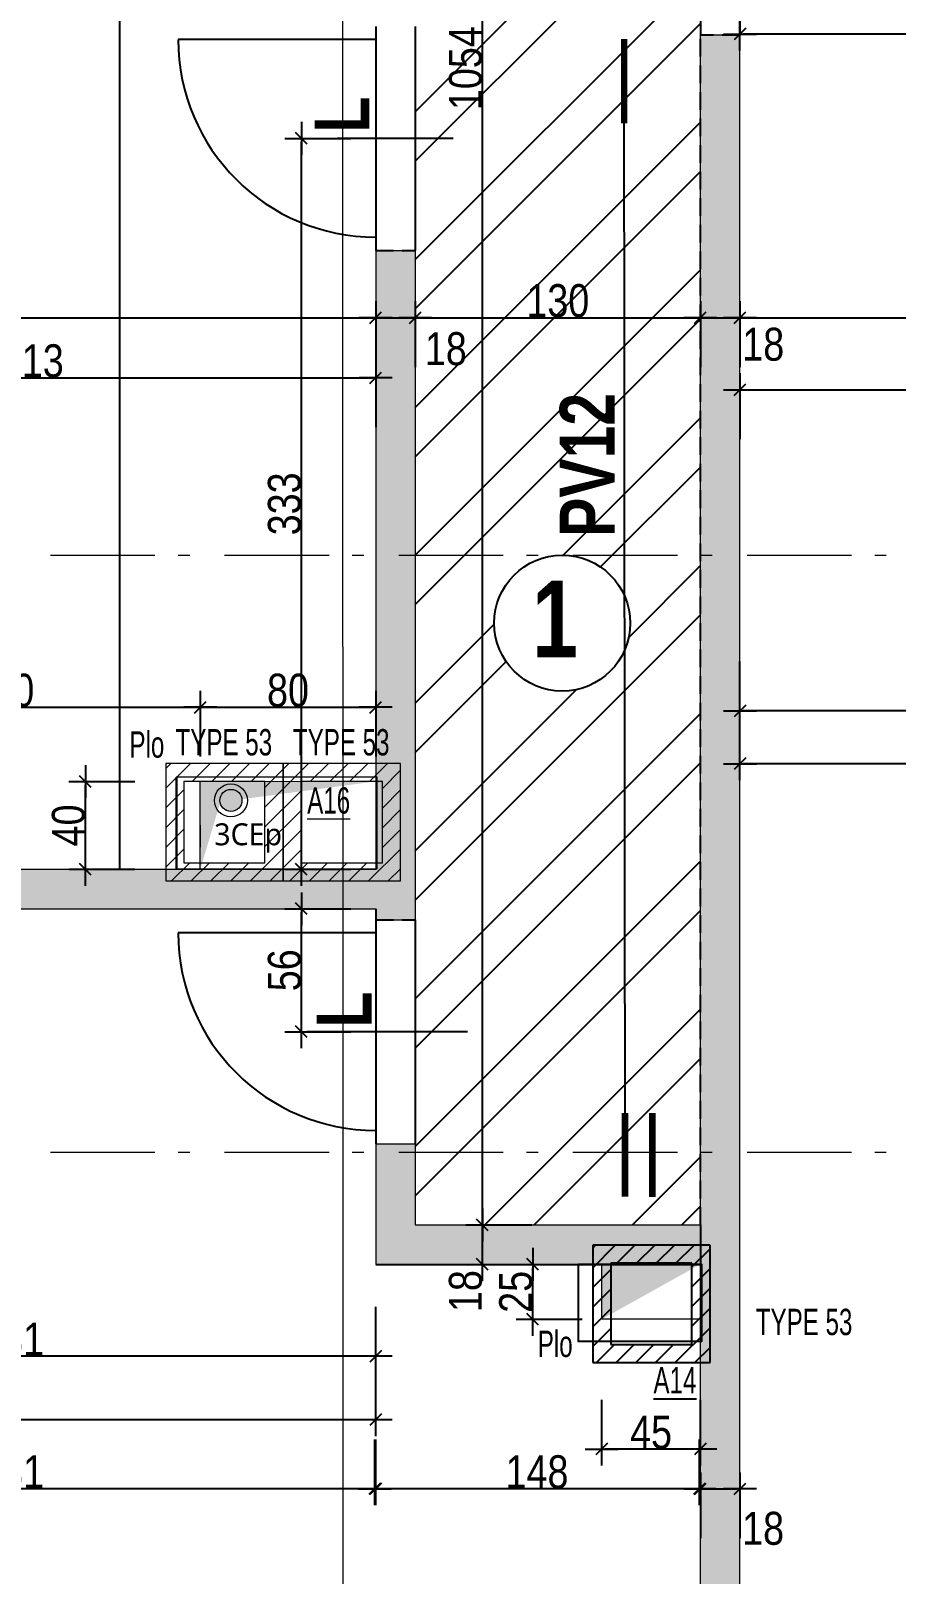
# Model space of a CAD drawing. Header units: centimetres. Extents: x -10252 to 0, y 2374 to 6574.
# Drawn here: x -7195 to -6801, y 3069 to 3772 of the extents above; entities that cross this region are included whole.
import ezdxf
from ezdxf.enums import TextEntityAlignment as Align

# ---------------------------------------------------------------- set-up
doc = ezdxf.new("R2010")
doc.units = ezdxf.units.CM
doc.header["$LTSCALE"] = 12.7
doc.header["$PDMODE"] = 1
doc.header["$PDSIZE"] = -2
doc.linetypes.add('CACHEX2', pattern=[19.05, 12.7, -6.35])
doc.linetypes.add('Style de ligne -6', pattern=[2.08328, 1.25, -0.41656, 0.13886, -0.27786])
for name, color, linetype in [('01_cote_gen', 4, 'Continuous'), ('01_linteaux', 2, 'Continuous'), ('01_murs_sup', 2, 'CACHEX2'), ('01_poch_murs', 253, 'Continuous'), ('01_resv', 32, 'Continuous'), ('01_texte', 230, 'Continuous'), ('AA_COTES', 2, 'Continuous')]:
    doc.layers.add(name, color=color, linetype=linetype)
for name, color, linetype, lineweight in [('01_murs_coup', 5, 'Continuous', 60), ('01_résv', 32, 'Continuous', 9), ('B Général', 7, 'Continuous', 5)]:
    doc.layers.add(name, color=color, linetype=linetype, lineweight=lineweight)
doc.styles.add('ARIAL NA', font='ARIALN.TTF')
doc.styles.add('impact', font='impact.ttf')
doc.styles.add('prlm-chauff', font='trebucbi.ttf', dxfattribs={"height": 18})
doc.styles.add('STYLE2', font='ARIALN.TTF')
doc.dimstyles.new('JB50', dxfattribs={"dimscale": 0.1, "dimtxt": 150, "dimasz": 15, "dimexe": 0.1, "dimexo": 0.1, "dimgap": 0.09, "dimtad": 1, "dimdec": 1, "dimdsep": 46, "dimtxsty": 'STYLE2', "dimblk1": 'BOND_G', "dimblk2": 'BOND_D', "dimsah": 1, "dimcen": 1.5, "dimdle": 0.01, "dimse1": 1, "dimse2": 1, "dimclrd": 4, "dimclre": 2, "dimclrt": 6, "dimazin": 2, "dimtfac": 2.333333, "dimtdec": 1, "dimtix": 1, "dimtmove": 2, "dimatfit": 3, "dimldrblk": 'BOND_G', "dimfxl": 1, "dimtolj": 1, "dimtzin": 0, "dimarcsym": 0})

# ---------------------------------------------------------------- blocks, each defined once
blk = doc.blocks.new('BOND_G')
at = {"layer": 'AA_COTES', "color": 0}
for p, q in [((0, -5), (0, 15)), ((5, 0), (-5, 0)), ((1.77, 1.77), (-1.77, -1.77))]:
    blk.add_line(p, q, dxfattribs=at)
blk = doc.blocks.new('BOND_D')
at = {"layer": 'AA_COTES', "color": 0}
for p, q in [((0, 5), (0, -15)), ((5, 0), (-5, 0)), ((-1.77, -1.77), (1.77, 1.77))]:
    blk.add_line(p, q, dxfattribs=at)
blk = doc.blocks.new('*D1345')
at = {"layer": '01_cote_gen', "color": 4, "lineweight": -2, "transparency": 16777216}
blk.add_line((-6888.24, 3108.13), (-6873.24, 3108.13), dxfattribs=at)
at = {"layer": 'Defpoints', "color": 0, "transparency": 16777216}
for p in [(-6889.74, 3172.59), (-6871.74, 3172.59), (-6871.74, 3108.13)]:
    blk.add_point(p, dxfattribs=at)
at = {"layer": '01_cote_gen', "color": 4, "lineweight": -2, "transparency": 16777216, "xscale": 1.5, "yscale": 1.5, "zscale": 1.5, "rotation": 180}
blk.add_blockref('BOND_G', (-6889.74, 3108.13), dxfattribs=at)
at = {"layer": '01_cote_gen', "color": 4, "lineweight": -2, "transparency": 16777216, "xscale": 1.5, "yscale": 1.5, "zscale": 1.5}
blk.add_blockref('BOND_D', (-6871.74, 3108.13), dxfattribs=at)
at = {"layer": '01_cote_gen', "color": 6, "transparency": 16777216, "insert": (-6861.17, 3090.04), "char_height": 15, "attachment_point": 5, "style": 'STYLE2'}
blk.add_mtext('\\A1;18', dxfattribs=at)
blk = doc.blocks.new('*D1560')
at = {"layer": '01_cote_gen', "color": 4, "lineweight": -2, "transparency": 16777216}
blk.add_line((-6870.24, 3608.91), (-6043.24, 3608.91), dxfattribs=at)
at = {"layer": 'Defpoints', "color": 0, "transparency": 16777216}
for p in [(-6871.74, 3629.75), (-6041.74, 3629.75), (-6041.74, 3608.91)]:
    blk.add_point(p, dxfattribs=at)
at = {"layer": '01_cote_gen', "color": 4, "lineweight": -2, "transparency": 16777216, "xscale": 1.5, "yscale": 1.5, "zscale": 1.5, "rotation": 180}
blk.add_blockref('BOND_G', (-6871.74, 3608.91), dxfattribs=at)
at = {"layer": '01_cote_gen', "color": 4, "lineweight": -2, "transparency": 16777216, "xscale": 1.5, "yscale": 1.5, "zscale": 1.5}
blk.add_blockref('BOND_D', (-6041.74, 3608.91), dxfattribs=at)
at = {"layer": '01_cote_gen', "color": 6, "transparency": 16777216, "insert": (-6456.74, 3616.57), "char_height": 15, "attachment_point": 5, "style": 'STYLE2'}
blk.add_mtext('\\A1;830', dxfattribs=at)
blk = doc.blocks.new('*D1347')
at = {"layer": '01_cote_gen', "color": 4, "lineweight": -2, "transparency": 16777216}
blk.add_line((-7036.24, 3641.71), (-7021.24, 3641.71), dxfattribs=at)
at = {"layer": 'Defpoints', "color": 0, "transparency": 16777216}
for p in [(-7037.74, 3637.93), (-7019.74, 3641.71), (-7019.74, 3637.93)]:
    blk.add_point(p, dxfattribs=at)
at = {"layer": '01_cote_gen', "color": 4, "lineweight": -2, "transparency": 16777216, "xscale": 1.5, "yscale": 1.5, "zscale": 1.5, "rotation": 180}
blk.add_blockref('BOND_G', (-7037.74, 3641.71), dxfattribs=at)
at = {"layer": '01_cote_gen', "color": 4, "lineweight": -2, "transparency": 16777216, "xscale": 1.5, "yscale": 1.5, "zscale": 1.5}
blk.add_blockref('BOND_D', (-7019.74, 3641.71), dxfattribs=at)
at = {"layer": '01_cote_gen', "color": 6, "transparency": 16777216, "insert": (-7005.78, 3627.5), "char_height": 15, "attachment_point": 5, "style": 'STYLE2'}
blk.add_mtext('\\A1;18', dxfattribs=at)
blk = doc.blocks.new('*D1348')
at = {"layer": '01_cote_gen', "color": 4, "lineweight": -2, "transparency": 16777216}
blk.add_line((-7018.24, 3641.71), (-6891.24, 3641.71), dxfattribs=at)
at = {"layer": 'Defpoints', "color": 0, "transparency": 16777216}
for p in [(-6889.74, 3641.71), (-7019.74, 3619.21), (-6889.74, 3619.21)]:
    blk.add_point(p, dxfattribs=at)
at = {"layer": '01_cote_gen', "color": 4, "lineweight": -2, "transparency": 16777216, "xscale": 1.5, "yscale": 1.5, "zscale": 1.5, "rotation": 180}
blk.add_blockref('BOND_G', (-7019.74, 3641.71), dxfattribs=at)
at = {"layer": '01_cote_gen', "color": 4, "lineweight": -2, "transparency": 16777216, "xscale": 1.5, "yscale": 1.5, "zscale": 1.5}
blk.add_blockref('BOND_D', (-6889.74, 3641.71), dxfattribs=at)
at = {"layer": '01_cote_gen', "color": 6, "transparency": 16777216, "insert": (-6954.74, 3649.38), "char_height": 15, "attachment_point": 5, "style": 'STYLE2'}
blk.add_mtext('\\A1;130', dxfattribs=at)
blk = doc.blocks.new('*D1349')
at = {"layer": '01_cote_gen', "color": 4, "lineweight": -2, "transparency": 16777216}
blk.add_line((-7688.28, 3641.71), (-7039.24, 3641.71), dxfattribs=at)
at = {"layer": 'Defpoints', "color": 0, "transparency": 16777216}
for p in [(-7037.74, 3641.71), (-7689.78, 3617.16), (-7037.74, 3617.16)]:
    blk.add_point(p, dxfattribs=at)
at = {"layer": '01_cote_gen', "color": 4, "lineweight": -2, "transparency": 16777216, "xscale": 1.5, "yscale": 1.5, "zscale": 1.5, "rotation": 180}
blk.add_blockref('BOND_G', (-7689.78, 3641.71), dxfattribs=at)
at = {"layer": '01_cote_gen', "color": 4, "lineweight": -2, "transparency": 16777216, "xscale": 1.5, "yscale": 1.5, "zscale": 1.5}
blk.add_blockref('BOND_D', (-7037.74, 3641.71), dxfattribs=at)
at = {"layer": '01_cote_gen', "color": 6, "transparency": 16777216, "insert": (-7363.76, 3649.38), "char_height": 15, "attachment_point": 5, "style": 'STYLE2'}
blk.add_mtext('\\A1;652', dxfattribs=at)
blk = doc.blocks.new('*D1351')
at = {"layer": '01_cote_gen', "color": 4, "lineweight": -2, "transparency": 16777216}
blk.add_line((-6888.24, 3641.71), (-6873.24, 3641.71), dxfattribs=at)
at = {"layer": 'Defpoints', "color": 0, "transparency": 16777216}
for p in [(-6871.74, 3641.71), (-6889.74, 3634.21), (-6871.74, 3631.59)]:
    blk.add_point(p, dxfattribs=at)
at = {"layer": '01_cote_gen', "color": 4, "lineweight": -2, "transparency": 16777216, "xscale": 1.5, "yscale": 1.5, "zscale": 1.5, "rotation": 180}
blk.add_blockref('BOND_G', (-6889.74, 3641.71), dxfattribs=at)
at = {"layer": '01_cote_gen', "color": 4, "lineweight": -2, "transparency": 16777216, "xscale": 1.5, "yscale": 1.5, "zscale": 1.5}
blk.add_blockref('BOND_D', (-6871.74, 3641.71), dxfattribs=at)
at = {"layer": '01_cote_gen', "color": 6, "transparency": 16777216, "insert": (-6861.1, 3629.51), "char_height": 15, "attachment_point": 5, "style": 'STYLE2'}
blk.add_mtext('\\A1;18', dxfattribs=at)
blk = doc.blocks.new('*D1353')
at = {"layer": '01_cote_gen', "color": 4, "lineweight": -2, "transparency": 16777216}
blk.add_line((-7349.28, 3614.31), (-7039.24, 3614.31), dxfattribs=at)
at = {"layer": 'Defpoints', "color": 0, "transparency": 16777216}
for p in [(-7037.74, 3619.21), (-7037.74, 3614.31), (-7350.78, 3591.81)]:
    blk.add_point(p, dxfattribs=at)
at = {"layer": '01_cote_gen', "color": 4, "lineweight": -2, "transparency": 16777216, "xscale": 1.5, "yscale": 1.5, "zscale": 1.5, "rotation": 180}
blk.add_blockref('BOND_G', (-7350.78, 3614.31), dxfattribs=at)
at = {"layer": '01_cote_gen', "color": 4, "lineweight": -2, "transparency": 16777216, "xscale": 1.5, "yscale": 1.5, "zscale": 1.5}
blk.add_blockref('BOND_D', (-7037.74, 3614.31), dxfattribs=at)
at = {"layer": '01_cote_gen', "color": 6, "transparency": 16777216, "insert": (-7194.26, 3621.98), "char_height": 15, "attachment_point": 5, "style": 'STYLE2'}
blk.add_mtext('\\A1;313', dxfattribs=at)
blk = doc.blocks.new('*D1395')
at = {"layer": '01_cote_gen', "color": 4, "lineweight": -2, "transparency": 16777216}
blk.add_line((-6891.72, 3108.13), (-7036.72, 3108.13), dxfattribs=at)
at = {"layer": 'Defpoints', "color": 0, "transparency": 16777216}
for p in [(-7038.22, 3241.14), (-6890.22, 3241.14), (-7038.22, 3108.13)]:
    blk.add_point(p, dxfattribs=at)
at = {"layer": '01_cote_gen', "color": 4, "lineweight": -2, "transparency": 16777216, "xscale": 1.5, "yscale": 1.5, "zscale": 1.5, "rotation": 180}
blk.add_blockref('BOND_D', (-7038.22, 3108.13), dxfattribs=at)
at = {"layer": '01_cote_gen', "color": 4, "lineweight": -2, "transparency": 16777216, "xscale": 1.5, "yscale": 1.5, "zscale": 1.5}
blk.add_blockref('BOND_G', (-6890.22, 3108.13), dxfattribs=at)
at = {"layer": '01_cote_gen', "color": 6, "transparency": 16777216, "insert": (-6964.22, 3115.8), "char_height": 15, "attachment_point": 5, "style": 'STYLE2'}
blk.add_mtext('\\A1;148', dxfattribs=at)
blk = doc.blocks.new('*D1618')
at = {"layer": '01_cote_gen', "color": 4, "lineweight": -2, "transparency": 16777216}
blk.add_line((-7039.24, 3108.13), (-7367.28, 3108.13), dxfattribs=at)
at = {"layer": 'Defpoints', "color": 0, "transparency": 16777216}
for p in [(-7368.78, 3403.15), (-7037.74, 3241.14), (-7368.78, 3108.13)]:
    blk.add_point(p, dxfattribs=at)
at = {"layer": '01_cote_gen', "color": 4, "lineweight": -2, "transparency": 16777216, "xscale": 1.5, "yscale": 1.5, "zscale": 1.5, "rotation": 180}
blk.add_blockref('BOND_D', (-7368.78, 3108.13), dxfattribs=at)
at = {"layer": '01_cote_gen', "color": 4, "lineweight": -2, "transparency": 16777216, "xscale": 1.5, "yscale": 1.5, "zscale": 1.5}
blk.add_blockref('BOND_G', (-7037.74, 3108.13), dxfattribs=at)
at = {"layer": '01_cote_gen', "color": 6, "transparency": 16777216, "insert": (-7203.26, 3115.8), "char_height": 15, "attachment_point": 5, "style": 'STYLE2'}
blk.add_mtext('\\A1;331', dxfattribs=at)
blk = doc.blocks.new('*D1619')
at = {"layer": '01_cote_gen', "color": 4, "lineweight": -2, "transparency": 16777216}
blk.add_line((-7071.61, 3317.89), (-7071.61, 3370.89), dxfattribs=at)
at = {"layer": 'Defpoints', "color": 0, "transparency": 16777216}
for p in [(-7071.61, 3372.39), (-7069.16, 3372.39), (-7069.16, 3316.39)]:
    blk.add_point(p, dxfattribs=at)
at = {"layer": '01_cote_gen', "color": 4, "lineweight": -2, "transparency": 16777216, "xscale": 1.5, "yscale": 1.5, "zscale": 1.5}
for name, p, rotation in [('BOND_D', (-7071.61, 3372.39), 90), ('BOND_G', (-7071.61, 3316.39), 270)]:
    blk.add_blockref(name, p, dxfattribs=dict(at, rotation=rotation))
at = {"layer": '01_cote_gen', "color": 6, "transparency": 16777216, "insert": (-7079.28, 3344.39), "char_height": 15, "attachment_point": 5, "rotation": 90, "style": 'STYLE2'}
blk.add_mtext('\\A1;56', dxfattribs=at)
blk = doc.blocks.new('*D1620')
at = {"layer": '01_cote_gen', "color": 4, "lineweight": -2, "transparency": 16777216}
blk.add_line((-7071.61, 3391.89), (-7071.61, 3721.89), dxfattribs=at)
at = {"layer": 'Defpoints', "color": 0, "transparency": 16777216}
for p in [(-7071.61, 3723.39), (-7055.29, 3723.39), (-7037.74, 3390.39)]:
    blk.add_point(p, dxfattribs=at)
at = {"layer": '01_cote_gen', "color": 4, "lineweight": -2, "transparency": 16777216, "xscale": 1.5, "yscale": 1.5, "zscale": 1.5}
for name, p, rotation in [('BOND_D', (-7071.61, 3723.39), 90), ('BOND_G', (-7071.61, 3390.39), 270)]:
    blk.add_blockref(name, p, dxfattribs=dict(at, rotation=rotation))
at = {"layer": '01_cote_gen', "color": 6, "transparency": 16777216, "insert": (-7079.28, 3556.89), "char_height": 15, "attachment_point": 5, "rotation": 90, "style": 'STYLE2'}
blk.add_mtext('\\A1;333', dxfattribs=at)
blk = doc.blocks.new('*D1445')
at = {"layer": '01_cote_gen', "color": 4, "lineweight": -2, "transparency": 16777216}
blk.add_line((-6320.24, 3438.45), (-6870.24, 3438.45), dxfattribs=at)
at = {"layer": 'Defpoints', "color": 0, "transparency": 16777216}
for p in [(-6871.74, 3445.95), (-6318.74, 3445.95), (-6871.74, 3438.45)]:
    blk.add_point(p, dxfattribs=at)
at = {"layer": '01_cote_gen', "color": 4, "lineweight": -2, "transparency": 16777216, "xscale": 1.5, "yscale": 1.5, "zscale": 1.5, "rotation": 180}
blk.add_blockref('BOND_D', (-6871.74, 3438.45), dxfattribs=at)
at = {"layer": '01_cote_gen', "color": 4, "lineweight": -2, "transparency": 16777216, "xscale": 1.5, "yscale": 1.5, "zscale": 1.5}
blk.add_blockref('BOND_G', (-6318.74, 3438.45), dxfattribs=at)
at = {"layer": '01_cote_gen', "color": 6, "transparency": 16777216, "insert": (-6595.24, 3446.11), "char_height": 15, "attachment_point": 5, "style": 'STYLE2'}
blk.add_mtext('\\A1;553', dxfattribs=at)
blk = doc.blocks.new('*D1446')
at = {"layer": '01_cote_gen', "color": 4, "lineweight": -2, "transparency": 16777216}
blk.add_line((-6415.26, 3462.55), (-6870.24, 3462.55), dxfattribs=at)
at = {"layer": 'Defpoints', "color": 0, "transparency": 16777216}
for p in [(-6871.74, 3525.39), (-6413.76, 3525.39), (-6871.74, 3462.55)]:
    blk.add_point(p, dxfattribs=at)
at = {"layer": '01_cote_gen', "color": 4, "lineweight": -2, "transparency": 16777216, "xscale": 1.5, "yscale": 1.5, "zscale": 1.5, "rotation": 180}
blk.add_blockref('BOND_D', (-6871.74, 3462.55), dxfattribs=at)
at = {"layer": '01_cote_gen', "color": 4, "lineweight": -2, "transparency": 16777216, "xscale": 1.5, "yscale": 1.5, "zscale": 1.5}
blk.add_blockref('BOND_G', (-6413.76, 3462.55), dxfattribs=at)
at = {"layer": '01_cote_gen', "color": 6, "transparency": 16777216, "insert": (-6642.75, 3470.22), "char_height": 15, "attachment_point": 5, "style": 'STYLE2'}
blk.add_mtext('\\A1;458', dxfattribs=at)
blk = doc.blocks.new('*D1449')
at = {"layer": '01_cote_gen', "color": 4, "lineweight": -2, "transparency": 16777216}
blk.add_line((-7226.1, 2853.66), (-7226.1, 3208.88), dxfattribs=at)
at = {"layer": 'Defpoints', "color": 0, "transparency": 16777216}
for p in [(-7226.1, 3210.38), (-7037.74, 3210.38), (-7097.57, 2852.16)]:
    blk.add_point(p, dxfattribs=at)
at = {"layer": '01_cote_gen', "color": 4, "lineweight": -2, "transparency": 16777216, "xscale": 1.5, "yscale": 1.5, "zscale": 1.5}
for name, p, rotation in [('BOND_D', (-7226.1, 3210.38), 90), ('BOND_G', (-7226.1, 2852.16), 270)]:
    blk.add_blockref(name, p, dxfattribs=dict(at, rotation=rotation))
at = {"layer": '01_cote_gen', "color": 6, "transparency": 16777216, "insert": (-7233.77, 3031.27), "char_height": 15, "attachment_point": 5, "rotation": 90, "style": 'STYLE2'}
blk.add_mtext('\\A1;358.2', dxfattribs=at)
blk = doc.blocks.new('*D1451')
at = {"layer": '01_cote_gen', "color": 4, "lineweight": -2, "transparency": 16777216}
blk.add_line((-6989.1, 3211.88), (-6989.1, 3226.88), dxfattribs=at)
at = {"layer": 'Defpoints', "color": 0, "transparency": 16777216}
for p in [(-6989.1, 3228.38), (-6983.93, 3228.38), (-6983.93, 3210.38)]:
    blk.add_point(p, dxfattribs=at)
at = {"layer": '01_cote_gen', "color": 4, "lineweight": -2, "transparency": 16777216, "xscale": 1.5, "yscale": 1.5, "zscale": 1.5}
for name, p, rotation in [('BOND_D', (-6989.1, 3228.38), 90), ('BOND_G', (-6989.1, 3210.38), 270)]:
    blk.add_blockref(name, p, dxfattribs=dict(at, rotation=rotation))
at = {"layer": '01_cote_gen', "color": 6, "transparency": 16777216, "insert": (-6996.77, 3198.22), "char_height": 15, "attachment_point": 5, "rotation": 90, "style": 'STYLE2'}
blk.add_mtext('\\A1;18', dxfattribs=at)
blk = doc.blocks.new('*D1452')
at = {"layer": '01_cote_gen', "color": 4, "lineweight": -2, "transparency": 16777216}
blk.add_line((-6989.1, 3229.88), (-6989.1, 4280.89), dxfattribs=at)
at = {"layer": 'Defpoints', "color": 0, "transparency": 16777216}
for p in [(-6989.1, 4282.39), (-6954.74, 4282.39), (-6954.74, 3228.38)]:
    blk.add_point(p, dxfattribs=at)
at = {"layer": '01_cote_gen', "color": 4, "lineweight": -2, "transparency": 16777216, "xscale": 1.5, "yscale": 1.5, "zscale": 1.5}
for name, p, rotation in [('BOND_D', (-6989.1, 4282.39), 90), ('BOND_G', (-6989.1, 3228.38), 270)]:
    blk.add_blockref(name, p, dxfattribs=dict(at, rotation=rotation))
at = {"layer": '01_cote_gen', "color": 6, "transparency": 16777216, "insert": (-6996.77, 3755.39), "char_height": 15, "attachment_point": 5, "rotation": 90, "style": 'STYLE2'}
blk.add_mtext('\\A1;1054', dxfattribs=at)
blk = doc.blocks.new('*D1499')
at = {"layer": '01_cote_gen', "color": 4, "lineweight": -2, "transparency": 16777216}
blk.add_line((-7116.2, 3464.23), (-7039.24, 3464.23), dxfattribs=at)
at = {"layer": 'Defpoints', "color": 0, "transparency": 16777216}
for p in [(-7037.74, 3464.23), (-7037.74, 3448.35), (-7117.7, 3430.38)]:
    blk.add_point(p, dxfattribs=at)
at = {"layer": '01_cote_gen', "color": 4, "lineweight": -2, "transparency": 16777216, "xscale": 1.5, "yscale": 1.5, "zscale": 1.5, "rotation": 180}
blk.add_blockref('BOND_G', (-7117.7, 3464.23), dxfattribs=at)
at = {"layer": '01_cote_gen', "color": 4, "lineweight": -2, "transparency": 16777216, "xscale": 1.5, "yscale": 1.5, "zscale": 1.5}
blk.add_blockref('BOND_D', (-7037.74, 3464.23), dxfattribs=at)
at = {"layer": '01_cote_gen', "color": 6, "transparency": 16777216, "insert": (-7077.72, 3471.9), "char_height": 15, "attachment_point": 5, "style": 'STYLE2'}
blk.add_mtext('\\A1;80', dxfattribs=at)
blk = doc.blocks.new('*D1500')
at = {"layer": '01_cote_gen', "color": 4, "lineweight": -2, "transparency": 16777216}
blk.add_line((-7170.06, 3391.89), (-7170.06, 3428.88), dxfattribs=at)
at = {"layer": 'Defpoints', "color": 0, "transparency": 16777216}
for p in [(-7170.06, 3430.38), (-7117.7, 3430.38), (-7135.36, 3390.39)]:
    blk.add_point(p, dxfattribs=at)
at = {"layer": '01_cote_gen', "color": 4, "lineweight": -2, "transparency": 16777216, "xscale": 1.5, "yscale": 1.5, "zscale": 1.5}
for name, p, rotation in [('BOND_D', (-7170.06, 3430.38), 90), ('BOND_G', (-7170.06, 3390.39), 270)]:
    blk.add_blockref(name, p, dxfattribs=dict(at, rotation=rotation))
at = {"layer": '01_cote_gen', "color": 6, "transparency": 16777216, "insert": (-7177.73, 3410.38), "char_height": 15, "attachment_point": 5, "rotation": 90, "style": 'STYLE2'}
blk.add_mtext('\\A1;40', dxfattribs=at)
blk = doc.blocks.new('*D1501')
at = {"layer": '01_cote_gen', "color": 4, "lineweight": -2, "transparency": 16777216}
blk.add_line((-7296.2, 3464.23), (-7119.2, 3464.23), dxfattribs=at)
at = {"layer": 'Defpoints', "color": 0, "transparency": 16777216}
for p in [(-7117.7, 3464.23), (-7117.7, 3430.38), (-7297.7, 3410.48)]:
    blk.add_point(p, dxfattribs=at)
at = {"layer": '01_cote_gen', "color": 4, "lineweight": -2, "transparency": 16777216, "xscale": 1.5, "yscale": 1.5, "zscale": 1.5, "rotation": 180}
blk.add_blockref('BOND_G', (-7297.7, 3464.23), dxfattribs=at)
at = {"layer": '01_cote_gen', "color": 4, "lineweight": -2, "transparency": 16777216, "xscale": 1.5, "yscale": 1.5, "zscale": 1.5}
blk.add_blockref('BOND_D', (-7117.7, 3464.23), dxfattribs=at)
at = {"layer": '01_cote_gen', "color": 6, "transparency": 16777216, "insert": (-7207.7, 3471.9), "char_height": 15, "attachment_point": 5, "style": 'STYLE2'}
blk.add_mtext('\\A1;180', dxfattribs=at)
blk = doc.blocks.new('*D1503')
at = {"layer": '01_cote_gen', "color": 4, "lineweight": -2, "transparency": 16777216}
blk.add_line((-7039.24, 3168.5), (-7367.28, 3168.5), dxfattribs=at)
at = {"layer": 'Defpoints', "color": 0, "transparency": 16777216}
for p in [(-7368.78, 3233.82), (-7037.74, 3185.75), (-7368.78, 3168.5)]:
    blk.add_point(p, dxfattribs=at)
at = {"layer": '01_cote_gen', "color": 4, "lineweight": -2, "transparency": 16777216, "xscale": 1.5, "yscale": 1.5, "zscale": 1.5, "rotation": 180}
blk.add_blockref('BOND_D', (-7368.78, 3168.5), dxfattribs=at)
at = {"layer": '01_cote_gen', "color": 4, "lineweight": -2, "transparency": 16777216, "xscale": 1.5, "yscale": 1.5, "zscale": 1.5}
blk.add_blockref('BOND_G', (-7037.74, 3168.5), dxfattribs=at)
at = {"layer": '01_cote_gen', "color": 6, "transparency": 16777216, "insert": (-7203.26, 3176.17), "char_height": 15, "attachment_point": 5, "style": 'STYLE2'}
blk.add_mtext('\\A1;331', dxfattribs=at)
blk = doc.blocks.new('*D1505')
at = {"layer": '01_cote_gen', "color": 4, "lineweight": -2, "transparency": 16777216}
blk.add_line((-6891.24, 3126.21), (-6933.24, 3126.21), dxfattribs=at)
at = {"layer": 'Defpoints', "color": 0, "transparency": 16777216}
for p in [(-6934.74, 3185.38), (-6889.74, 3185.38), (-6934.74, 3126.21)]:
    blk.add_point(p, dxfattribs=at)
at = {"layer": '01_cote_gen', "color": 4, "lineweight": -2, "transparency": 16777216, "xscale": 1.5, "yscale": 1.5, "zscale": 1.5, "rotation": 180}
blk.add_blockref('BOND_D', (-6934.74, 3126.21), dxfattribs=at)
at = {"layer": '01_cote_gen', "color": 4, "lineweight": -2, "transparency": 16777216, "xscale": 1.5, "yscale": 1.5, "zscale": 1.5}
blk.add_blockref('BOND_G', (-6889.74, 3126.21), dxfattribs=at)
at = {"layer": '01_cote_gen', "color": 6, "transparency": 16777216, "insert": (-6912.24, 3133.85), "char_height": 15, "attachment_point": 5, "style": 'STYLE2'}
blk.add_mtext('\\A1;45', dxfattribs=at)
blk = doc.blocks.new('*D1506')
at = {"layer": '01_cote_gen', "color": 4, "lineweight": -2, "transparency": 16777216}
blk.add_line((-6966.2, 3186.88), (-6966.2, 3208.88), dxfattribs=at)
at = {"layer": 'Defpoints', "color": 0, "transparency": 16777216}
for p in [(-6966.2, 3210.38), (-6934.74, 3210.38), (-6934.74, 3185.38)]:
    blk.add_point(p, dxfattribs=at)
at = {"layer": '01_cote_gen', "color": 4, "lineweight": -2, "transparency": 16777216, "xscale": 1.5, "yscale": 1.5, "zscale": 1.5}
for name, p, rotation in [('BOND_D', (-6966.2, 3210.38), 90), ('BOND_G', (-6966.2, 3185.38), 270)]:
    blk.add_blockref(name, p, dxfattribs=dict(at, rotation=rotation))
at = {"layer": '01_cote_gen', "color": 6, "transparency": 16777216, "insert": (-6973.87, 3197.88), "char_height": 15, "attachment_point": 5, "rotation": 90, "style": 'STYLE2'}
blk.add_mtext('\\A1;25', dxfattribs=at)
blk = doc.blocks.new('*D1516')
at = {"layer": '01_cote_gen', "color": 4, "lineweight": -2, "transparency": 16777216}
blk.add_line((-7039.24, 3139.59), (-7555.28, 3139.59), dxfattribs=at)
at = {"layer": 'Defpoints', "color": 0, "transparency": 16777216}
for p in [(-7556.78, 3253.11), (-7037.74, 3241.14), (-7556.78, 3139.59)]:
    blk.add_point(p, dxfattribs=at)
at = {"layer": '01_cote_gen', "color": 4, "lineweight": -2, "transparency": 16777216, "xscale": 1.5, "yscale": 1.5, "zscale": 1.5, "rotation": 180}
blk.add_blockref('BOND_D', (-7556.78, 3139.59), dxfattribs=at)
at = {"layer": '01_cote_gen', "color": 4, "lineweight": -2, "transparency": 16777216, "xscale": 1.5, "yscale": 1.5, "zscale": 1.5}
blk.add_blockref('BOND_G', (-7037.74, 3139.59), dxfattribs=at)
at = {"layer": '01_cote_gen', "color": 6, "transparency": 16777216, "insert": (-7297.26, 3147.26), "char_height": 15, "attachment_point": 5, "style": 'STYLE2'}
blk.add_mtext('\\A1;519', dxfattribs=at)
blk = doc.blocks.new('*D2066')
at = {"layer": '01_poch_murs', "color": 4, "lineweight": -2, "ltscale": 2, "transparency": 16777216}
blk.add_line((-6870.24, 3641.71), (-6415.26, 3641.71), dxfattribs=at)
at = {"layer": 'Defpoints', "color": 0, "ltscale": 2, "transparency": 16777216}
for p in [(-6413.76, 3641.71), (-6871.74, 3586.41), (-6413.76, 3541.39)]:
    blk.add_point(p, dxfattribs=at)
at = {"layer": '01_poch_murs', "color": 4, "lineweight": -2, "ltscale": 2, "transparency": 16777216, "xscale": 1.5, "yscale": 1.5, "zscale": 1.5, "rotation": 180}
blk.add_blockref('BOND_G', (-6871.74, 3641.71), dxfattribs=at)
at = {"layer": '01_poch_murs', "color": 4, "lineweight": -2, "ltscale": 2, "transparency": 16777216, "xscale": 1.5, "yscale": 1.5, "zscale": 1.5}
blk.add_blockref('BOND_D', (-6413.76, 3641.71), dxfattribs=at)
at = {"layer": '01_poch_murs', "color": 6, "ltscale": 2, "transparency": 16777216, "insert": (-6642.75, 3649.38), "char_height": 15, "attachment_point": 5, "style": 'STYLE2'}
blk.add_mtext('\\A1;458', dxfattribs=at)
blk = doc.blocks.new('*D2068')
at = {"layer": '01_poch_murs', "color": 4, "lineweight": -2, "ltscale": 2, "transparency": 16777216}
blk.add_line((-6416.24, 3770.9), (-6870.24, 3770.9), dxfattribs=at)
at = {"layer": 'Defpoints', "color": 0, "ltscale": 2, "transparency": 16777216}
for p in [(-6871.74, 3810.2), (-6414.74, 3793.67), (-6871.74, 3770.9)]:
    blk.add_point(p, dxfattribs=at)
at = {"layer": '01_poch_murs', "color": 4, "lineweight": -2, "ltscale": 2, "transparency": 16777216, "xscale": 1.5, "yscale": 1.5, "zscale": 1.5, "rotation": 180}
blk.add_blockref('BOND_D', (-6871.74, 3770.9), dxfattribs=at)
at = {"layer": '01_poch_murs', "color": 4, "lineweight": -2, "ltscale": 2, "transparency": 16777216, "xscale": 1.5, "yscale": 1.5, "zscale": 1.5}
blk.add_blockref('BOND_G', (-6414.74, 3770.9), dxfattribs=at)
at = {"layer": '01_poch_murs', "color": 6, "ltscale": 2, "transparency": 16777216, "insert": (-6643.24, 3778.54), "char_height": 15, "attachment_point": 5, "style": 'STYLE2'}
blk.add_mtext('\\A1;457', dxfattribs=at)

msp = doc.modelspace()

# ---------------------------------------------------------------- hatches: boundary and pattern name
at = {"layer": '01_poch_murs'}
h = msp.add_hatch(dxfattribs=at)
h.set_pattern_fill('ANSI32', color=256, scale=5)
h.set_pattern_definition([(45, (-11226.703, 0), (-33.67596, 33.67596), []), (45, (-11204.25, 0), (-33.67596, 33.67596), [])])
h.paths.add_polyline_path([(-5614.74, 4282.39), (-5663.74, 4282.39), (-6076.74, 4282.39), (-6076.74, 4291.31), (-6214.78, 4291.31), (-6214.78, 4152.39), (-5794.34, 4152.39), (-5691.14, 4152.39), (-5614.74, 4152.39)])
h.paths.add_polyline_path([(-6041.74, 4428.39), (-6076.74, 4428.39), (-6076.74, 4433.39), (-6041.74, 4433.39), (-6041.74, 4533.39), (-6076.74, 4533.39), (-6076.74, 4538.39), (-6041.74, 4538.39), (-6041.74, 4578.39), (-6076.74, 4578.39), (-6076.74, 4583.39), (-6041.74, 4583.39), (-6041.74, 4688.39), (-6089.74, 4688.39), (-6191.74, 4688.39), (-6206.74, 4688.39), (-6206.74, 4555.39), (-6206.74, 4330.39), (-6214.78, 4330.39), (-6214.78, 4291.31), (-6076.74, 4291.31), (-6076.74, 4300.39), (-6041.74, 4300.39), (-6041.74, 4340.39), (-6076.74, 4340.39), (-6076.74, 4345.39), (-6041.74, 4345.39)])
h.paths.add_polyline_path([(-6214.78, 4330.39), (-6226.74, 4330.39), (-6391.74, 4330.39), (-6566.74, 4330.39), (-6566.74, 4291.31), (-6214.78, 4291.31)])
h.paths.add_polyline_path([(-6764.8, 4282.39), (-6825.74, 4282.39), (-6927.74, 4282.39), (-7019.74, 4282.39), (-7019.74, 3774.39), (-7019.74, 3672.39), (-7019.74, 3533.31), (-6889.74, 3533.31), (-6889.74, 3770.39), (-6889.74, 3872.39), (-6889.74, 4152.39), (-6764.8, 4152.39)])
h.paths.add_polyline_path([(-6889.74, 3261.31), (-7019.74, 3261.31), (-7019.74, 3228.38), (-6889.74, 3228.38)])
edge = h.paths.add_edge_path()
edge.add_arc((-6406.97, 4268.03), 30.98, 131.28761, 408.71239)
edge.add_line((-6386.52, 4291.31), (-6214.78, 4291.31))
edge.add_line((-6214.78, 4291.31), (-6214.78, 4152.39))
edge.add_line((-6214.78, 4152.39), (-6764.8, 4152.39))
edge.add_line((-6764.8, 4152.39), (-6764.8, 4282.39))
edge.add_line((-6764.8, 4282.39), (-6640, 4282.39))
edge.add_line((-6640, 4282.39), (-6566.74, 4282.39))
edge.add_line((-6566.74, 4282.39), (-6566.74, 4291.31))
edge.add_line((-6566.74, 4291.31), (-6427.41, 4291.31))
edge = h.paths.add_edge_path()
edge.add_arc((-6952.72, 3502.57), 30.98, 97.1799, 442.8201)
edge.add_line((-6948.85, 3533.31), (-6889.74, 3533.31))
edge.add_line((-6889.74, 3533.31), (-6889.74, 3261.31))
edge.add_line((-6889.74, 3261.31), (-7019.74, 3261.31))
edge.add_line((-7019.74, 3261.31), (-7019.74, 3265.39))
edge.add_line((-7019.74, 3265.39), (-7019.74, 3367.39))
edge.add_line((-7019.74, 3367.39), (-7019.74, 3533.31))
edge.add_line((-7019.74, 3533.31), (-6956.59, 3533.31))
at = {"layer": '01_poch_murs', "ltscale": 2}
h = msp.add_hatch(color=256, dxfattribs=at)
h.dxf.hatch_style = 1
h.paths.add_polyline_path([(-7689.78, 3868.4), (-7705.78, 3868.4), (-7705.78, 3768.4), (-7689.78, 3768.4)])
h.paths.add_polyline_path([(-7689.78, 3668.4), (-7705.78, 3668.4), (-7705.78, 3542.39), (-8072.78, 3542.39), (-8125.7, 3366.11), (-8110.37, 3361.51), (-8061.48, 3524.39), (-7368.78, 3524.39), (-7368.78, 3372.39), (-7037.74, 3372.39), (-7037.74, 3367.39), (-7019.74, 3367.39), (-7019.74, 3672.39), (-7037.74, 3672.39), (-7037.74, 3390.39), (-7350.78, 3390.39), (-7350.78, 3542.39), (-7689.78, 3542.39)])
h.paths.add_polyline_path([(-8139.12, 3265.73), (-8154.45, 3270.33), (-8215.81, 3065.91), (-8200.49, 3061.31)])
h.paths.add_polyline_path([(-8194.74, 2592.4), (-8341.24, 2592.4), (-8229.24, 2965.53), (-8244.56, 2970.13), (-8362.75, 2576.4), (-8194.74, 2576.4)])
h.paths.add_polyline_path([(-7571.78, 2836.4), (-7382.74, 2836.4), (-7382.74, 2852.4), (-7587.78, 2852.4), (-7587.78, 2592.4), (-8094.74, 2592.4), (-8094.74, 2576.4), (-7571.78, 2576.4)])
h.paths.add_polyline_path([(-6871.74, 3770.39), (-6889.74, 3770.39), (-6889.74, 3228.38), (-6889.74, 3210.38), (-6889.74, 2852.4), (-7082.74, 2852.14), (-7082.74, 2836.14), (-6889.74, 2836.4), (-6889.74, 2576.4), (-6694.74, 2576.4), (-6694.74, 2592.4), (-6871.74, 2592.4)])
h.paths.add_polyline_path([(-6302.74, 2792.39), (-6318.74, 2792.39), (-6318.74, 2592.4), (-6594.74, 2592.4), (-6594.74, 2576.4), (-6302.74, 2576.4)])
h.paths.add_polyline_path([(-6302.74, 2992.39), (-6318.74, 2992.39), (-6318.74, 2892.39), (-6302.74, 2892.39)])
h.paths.add_polyline_path([(-7078.54, 3439.02), (-7028.4, 3439.02), (-7028.4, 3457.4), (-7078.54, 3457.4)], flags=25)
h = msp.add_hatch(color=256, dxfattribs=at)
h.dxf.hatch_style = 1
h.paths.add_polyline_path([(-6889.74, 3228.38), (-7019.74, 3228.38), (-7019.74, 3265.39), (-7037.74, 3265.39), (-7037.74, 3210.38), (-6889.74, 3210.38)])
at = {"layer": '01_resv', "ltscale": 2}
h = msp.add_hatch(dxfattribs=at)
h.set_pattern_fill('ANSI31', color=256, scale=2)
h.paths.add_polyline_path([(-6885.33, 3219.15), (-6938.83, 3219.15), (-6938.83, 3165.65), (-6885.33, 3165.65)])
h.paths.add_polyline_path([(-6930.58, 3173.9), (-6930.58, 3210.9), (-6893.58, 3210.9), (-6893.58, 3173.9)], flags=16)
at = {"layer": '01_résv'}
h = msp.add_hatch(dxfattribs=at)
h.set_pattern_fill('ANSI31', color=256, scale=2)
h.paths.add_polyline_path([(-7026.47, 3438.59), (-7079.97, 3438.59), (-7079.97, 3385.09), (-7026.47, 3385.09)])
h.paths.add_polyline_path([(-7071.72, 3393.34), (-7071.72, 3430.34), (-7034.72, 3430.34), (-7034.72, 3393.34)], flags=16)
h.paths.add_polyline_path([(-7079.97, 3438.59), (-7133.47, 3438.59), (-7133.47, 3385.09), (-7079.97, 3385.09)])
h.paths.add_polyline_path([(-7125.22, 3393.34), (-7125.22, 3430.34), (-7088.22, 3430.34), (-7088.22, 3393.34)], flags=16)
h.paths.add_polyline_path([(-7111.24, 3421.78, -1), (-7096.24, 3421.78, -1)], flags=0)
h.paths.add_polyline_path([(-7108.74, 3421.78, -1), (-7098.74, 3421.78, -1)], flags=0)
h.paths.add_polyline_path([(-7109.57, 3407.49), (-7098.17, 3407.49), (-7098.17, 3413.79), (-7109.57, 3413.79)], flags=8)
h = msp.add_hatch(color=256, dxfattribs=at)
h.dxf.hatch_style = 1
h.paths.add_polyline_path([(-7108.74, 3421.78, 1), (-7098.74, 3421.78, 1)])

# ---------------------------------------------------------------- linework, layer by layer
at = {"layer": '01_cote_gen'}
msp.add_line((-7154.48, 4282.39), (-7154.48, 3390.39), dxfattribs=at)
at = {"layer": '01_linteaux'}
for p, q in [((-6889.74, 3872.39), (-6889.74, 3770.39)), ((-6871.74, 3872.39), (-6871.74, 3770.39)), ((-7037.74, 3774.39), (-7037.74, 3672.39)), ((-7019.74, 3774.39), (-7019.74, 3672.39)), ((-7037.74, 3768.39), (-7127.74, 3768.39)), ((-7002.38, 3723.39), (-7055.29, 3723.39)), ((-7037.74, 3361.39), (-7127.74, 3361.39)), ((-7037.74, 3367.39), (-7037.74, 3265.39)), ((-7019.74, 3367.39), (-7019.74, 3265.39)), ((-6995.97, 3316.39), (-7069.16, 3316.39))]:
    msp.add_line(p, q, dxfattribs=at)
for centre in [(-7037.74, 3768.39), (-7037.74, 3361.39)]:
    msp.add_arc(centre, 90, 180, 270, dxfattribs=at)
at = {"layer": '01_murs_coup', "linetype": 'Continuous', "lineweight": 18}
for p, q in [((-6871.74, 3770.39), (-6889.74, 3770.39)), ((-6889.74, 3228.38), (-6889.74, 3770.39)), ((-6871.74, 2592.4), (-6871.74, 3770.39)), ((-7037.74, 3672.39), (-7037.74, 3390.39)), ((-7037.74, 3672.39), (-7019.74, 3672.39)), ((-7019.74, 3672.39), (-7019.74, 3367.39)), ((-7350.78, 3390.39), (-7037.74, 3390.39)), ((-7368.78, 3372.39), (-7037.74, 3372.39)), ((-7037.74, 3372.39), (-7037.74, 3367.39)), ((-7037.74, 3367.39), (-7019.74, 3367.39)), ((-7037.74, 3265.39), (-7037.74, 3210.38)), ((-7037.74, 3265.39), (-7019.74, 3265.39)), ((-7019.74, 3265.39), (-7019.74, 3228.38)), ((-7019.74, 3228.38), (-6889.74, 3228.38)), ((-7037.74, 3210.38), (-6889.74, 3210.38)), ((-6889.74, 2852.4), (-6889.74, 3210.38))]:
    msp.add_line(p, q, dxfattribs=at)
at = {"layer": '01_murs_sup', "ltscale": 0.05}
for p, q in [((-6871.74, 3770.39), (-6889.74, 3770.39)), ((-6889.74, 3228.38), (-6889.74, 3770.39)), ((-7037.74, 3672.39), (-7019.74, 3672.39)), ((-7037.74, 3372.39), (-7037.74, 3367.39)), ((-7037.74, 3367.39), (-7019.74, 3367.39))]:
    msp.add_line(p, q, dxfattribs=at)
at = {"layer": '01_poch_murs'}
msp.add_line((-6889.74, 3228.38), (-6889.74, 3210.38), dxfattribs=at)
at = {"layer": '01_resv', "ltscale": 2}
for p, q in [((-6885.33, 3219.15), (-6938.83, 3219.15)), ((-6938.83, 3219.15), (-6938.83, 3165.65)), ((-6885.33, 3165.65), (-6885.33, 3219.15)), ((-7037.74, 3210.38), (-6889.74, 3210.38)), ((-6934.74, 3210.48), (-6889.74, 3210.48)), ((-6893.58, 3210.9), (-6930.58, 3210.9)), ((-6930.58, 3210.9), (-6930.58, 3173.9)), ((-6893.58, 3173.9), (-6893.58, 3210.9)), ((-6930.58, 3173.9), (-6893.58, 3173.9)), ((-6938.83, 3165.65), (-6885.33, 3165.65))]:
    msp.add_line(p, q, dxfattribs=at)
msp.add_lwpolyline([(-6945.26, 3210.48), (-6889.26, 3210.48), (-6889.26, 3175.23), (-6945.26, 3175.23)], close=True, dxfattribs=at)
msp.add_lwpolyline([(-6945.26, 3210.48), (-6889.26, 3210.48), (-6889.26, 3175.23), (-6945.26, 3175.23)], close=True, dxfattribs=at)
msp.add_solid([(-6934.74, 3185.38), (-6934.74, 3210.48), (-6889.74, 3210.48)], dxfattribs=at)
at = {"layer": '01_résv'}
for p, q in [((-7052.7, 3491.73), (-7052.7, 4541.73)), ((-7052.7, 3491.73), (-7052.7, 2441.73)), ((-7079.97, 3438.59), (-7133.47, 3438.59)), ((-7133.47, 3438.59), (-7133.47, 3385.09)), ((-7026.47, 3438.59), (-7079.97, 3438.59)), ((-7079.97, 3438.59), (-7079.97, 3385.09)), ((-7079.97, 3385.09), (-7079.97, 3438.59)), ((-7026.47, 3385.09), (-7026.47, 3438.59)), ((-7128.74, 3390.39), (-7128.74, 3432.39)), ((-7037.74, 3432.39), (-7128.74, 3432.39)), ((-7088.22, 3430.34), (-7125.22, 3430.34)), ((-7125.22, 3430.34), (-7125.22, 3393.34)), ((-7117.7, 3430.38), (-7037.26, 3430.48)), ((-7117.7, 3390.48), (-7117.7, 3430.38)), ((-7088.22, 3393.34), (-7088.22, 3430.34)), ((-7034.72, 3430.34), (-7071.72, 3430.34)), ((-7071.72, 3430.34), (-7071.72, 3393.34)), ((-7037.26, 3430.48), (-7037.26, 3390.48)), ((-7034.72, 3393.34), (-7034.72, 3430.34)), ((-7117.7, 3410.48), (-7117.7, 3400.48)), ((-7125.22, 3393.34), (-7088.22, 3393.34)), ((-7037.26, 3390.48), (-7117.7, 3390.48)), ((-7071.72, 3393.34), (-7034.72, 3393.34)), ((-7133.47, 3385.09), (-7079.97, 3385.09)), ((-7079.97, 3385.09), (-7026.47, 3385.09)), ((-6934.74, 3185.38), (-6934.74, 3210.48)), ((-6889.74, 3210.48), (-6889.74, 3185.38)), ((-6889.74, 3185.38), (-6934.74, 3185.38))]:
    msp.add_line(p, q, dxfattribs=at)
msp.add_lwpolyline([(-7128.26, 3432.48), (-7037.26, 3432.48), (-7037.26, 3390.48), (-7128.26, 3390.48)], close=True, dxfattribs=at)
msp.add_lwpolyline([(-7128.26, 3432.48), (-7037.26, 3432.48), (-7037.26, 3390.48), (-7128.26, 3390.48)], close=True, dxfattribs=at)
for radius in [7.5, 5]:
    msp.add_circle((-7103.74, 3421.78), radius, dxfattribs=at)
for points in [[(-7117.7, 3430.38), (-7037.26, 3430.48), (-7108.54, 3421.04)], [(-7117.7, 3390.48), (-7117.7, 3430.38), (-7108.54, 3421.04)]]:
    msp.add_solid(points, dxfattribs=at)
at = {"layer": '01_texte'}
msp.add_line((-6924.1, 3241.25), (-6924.48, 3768.63), dxfattribs=at)
at = {"layer": '01_texte', "const_width": 3}
for points in [[(-6924.48, 3768.63), (-6924.48, 3730.33)], [(-6924.1, 3241.25), (-6924.15, 3279.3)], [(-6911.7, 3279.34), (-6911.7, 3241.04)]]:
    msp.add_lwpolyline(points, dxfattribs=at)
at = {"layer": '01_texte'}
msp.add_circle((-6952.72, 3502.57), 30.98, dxfattribs=at)
at = {"layer": 'B Général', "color": 7, "linetype": 'Continuous', "lineweight": 18}
msp.add_line((-6889.74, 3228.38), (-6889.74, 3770.39), dxfattribs=at)
at = {"layer": 'B Général', "color": 1, "linetype": 'Style de ligne -6', "lineweight": 13, "ltscale": 3}
msp.add_line((-3249.09, 3533.31), (-8344.19, 3533.31), dxfattribs=at)
at = {"layer": 'B Général', "color": 1, "linetype": 'Style de ligne -6', "lineweight": 13, "ltscale": 3, "true_color": 0xff0000}
msp.add_line((-3249.09, 3261.31), (-8344.19, 3261.31), dxfattribs=at)

# ---------------------------------------------------------------- texts
at = {"layer": '01_résv', "width": 0.8}
for s, style, p in [('Plo', 'STYLE2', (-7149.99, 3441.26)), ('TYPE 53', 'ARIAL NA', (-7128.97, 3442.28)), ('TYPE 53', 'ARIAL NA', (-7075.47, 3442.28)), ('%%UA16', 'STYLE2', (-7068.97, 3415.77)), ('TYPE 53', 'ARIAL NA', (-6864.48, 3178.16))]:
    msp.add_text(s, height=12, dxfattribs=dict(at, style=style)).set_placement(p)
at = {"layer": '01_résv', "insert": (-7095.89, 3404.66), "char_height": 10, "width": 9.7815, "attachment_point": 5, "style": 'prlm-chauff'}
msp.add_mtext('3CEp', dxfattribs=at)
at = {"layer": '01_texte', "style": 'impact'}
for s, p in [('L ', (-7033.1, 3737.96)), ('PV12', (-6921.34, 3574.63)), ('L ', (-7032.15, 3330.24))]:
    msp.add_text(s, height=25, rotation=90, dxfattribs=at).set_placement(p, align=Align.BOTTOM_CENTER)
msp.add_text('1', height=35, dxfattribs=at).set_placement((-6956.06, 3504.46), align=Align.MIDDLE_CENTER)
at = {"layer": '01_texte', "style": 'STYLE2', "width": 0.8}
for s, p in [('Plo', (-6963.87, 3168.2)), ('%%UA14', (-6911.14, 3151.59))]:
    msp.add_text(s, height=12, dxfattribs=at).set_placement(p)

# ---------------------------------------------------------------- dimensions: what is measured, and where the dimension line sits
at = {"layer": '01_cote_gen'}
for base, p1, p2, picture, middle in [((-6989.1, 4282.39), (-6954.74, 3228.38), (-6954.74, 4282.39), '*D1452', (-6996.77, 3755.39)), ((-7071.61, 3723.39), (-7037.74, 3390.39), (-7055.29, 3723.39), '*D1620', (-7079.28, 3556.89)), ((-7170.06, 3430.38), (-7135.36, 3390.39), (-7117.7, 3430.38), '*D1500', (-7177.73, 3410.38)), ((-7071.61, 3372.39), (-7069.16, 3316.39), (-7069.16, 3372.39), '*D1619', (-7079.28, 3344.39)), ((-7226.1, 3210.38), (-7097.57, 2852.16), (-7037.74, 3210.38), '*D1449', (-7233.77, 3031.27)), ((-6966.2, 3210.38), (-6934.74, 3185.38), (-6934.74, 3210.38), '*D1506', (-6973.87, 3197.88))]:
    dim = msp.add_linear_dim(base=base, p1=p1, p2=p2, angle=90, dimstyle='JB50', dxfattribs=at)
    dim.commit()
    dim.dimension.update_dxf_attribs({"geometry": picture, "text_midpoint": middle})
for base, p1, p2, picture, middle in [((-7037.74, 3641.71), (-7689.78, 3617.16), (-7037.74, 3617.16), '*D1349', (-7363.76, 3649.38)), ((-6889.74, 3641.71), (-7019.74, 3619.21), (-6889.74, 3619.21), '*D1348', (-6954.74, 3649.38)), ((-7037.74, 3614.31), (-7350.78, 3591.81), (-7037.74, 3619.21), '*D1353', (-7194.26, 3621.98)), ((-6041.74, 3608.91), (-6871.74, 3629.75), (-6041.74, 3629.75), '*D1560', (-6456.74, 3616.57)), ((-6871.74, 3462.55), (-6413.76, 3525.39), (-6871.74, 3525.39), '*D1446', (-6642.75, 3470.22)), ((-7117.7, 3464.23), (-7297.7, 3410.48), (-7117.7, 3430.38), '*D1501', (-7207.7, 3471.9)), ((-7037.74, 3464.23), (-7117.7, 3430.38), (-7037.74, 3448.35), '*D1499', (-7077.72, 3471.9)), ((-6871.74, 3438.45), (-6318.74, 3445.95), (-6871.74, 3445.95), '*D1445', (-6595.24, 3446.11)), ((-7368.78, 3108.13), (-7037.74, 3241.14), (-7368.78, 3403.15), '*D1618', (-7203.26, 3115.8)), ((-7556.78, 3139.59), (-7037.74, 3241.14), (-7556.78, 3253.11), '*D1516', (-7297.26, 3147.26)), ((-7038.22, 3108.13), (-6890.22, 3241.14), (-7038.22, 3241.14), '*D1395', (-6964.22, 3115.8)), ((-7368.78, 3168.5), (-7037.74, 3185.75), (-7368.78, 3233.82), '*D1503', (-7203.26, 3176.17)), ((-6934.74, 3126.21), (-6889.74, 3185.38), (-6934.74, 3185.38), '*D1505', (-6912.24, 3133.85))]:
    dim = msp.add_linear_dim(base=base, p1=p1, p2=p2, dimstyle='JB50', dxfattribs=at)
    dim.commit()
    dim.dimension.update_dxf_attribs({"geometry": picture, "text_midpoint": middle})
for base, p1, p2, picture, middle in [((-7019.74, 3641.71), (-7037.74, 3637.93), (-7019.74, 3637.93), '*D1347', (-7005.78, 3627.5)), ((-6871.74, 3641.71), (-6889.74, 3634.21), (-6871.74, 3631.59), '*D1351', (-6861.1, 3629.51)), ((-6871.74, 3108.13), (-6889.74, 3172.59), (-6871.74, 3172.59), '*D1345', (-6861.17, 3090.04))]:
    dim = msp.add_linear_dim(base=base, p1=p1, p2=p2, dimstyle='JB50', dxfattribs=at)
    dim.commit()
    dim.dimension.update_dxf_attribs({"geometry": picture, "text_midpoint": middle, "dimtype": 160})
dim = msp.add_linear_dim(base=(-6989.1, 3228.38), p1=(-6983.93, 3210.38), p2=(-6983.93, 3228.38), angle=90, dimstyle='JB50', dxfattribs=at)
dim.commit()
dim.dimension.update_dxf_attribs({"geometry": '*D1451', "text_midpoint": (-6996.77, 3198.22), "dimtype": 160})
at = {"layer": '01_poch_murs', "ltscale": 2}
for base, p1, p2, picture, middle in [((-6871.74, 3770.9), (-6414.74, 3793.67), (-6871.74, 3810.2), '*D2068', (-6643.24, 3778.54)), ((-6413.76, 3641.71), (-6871.74, 3586.41), (-6413.76, 3541.39), '*D2066', (-6642.75, 3649.38))]:
    dim = msp.add_linear_dim(base=base, p1=p1, p2=p2, dimstyle='JB50', dxfattribs=at)
    dim.commit()
    dim.dimension.update_dxf_attribs({"geometry": picture, "text_midpoint": middle})

doc.saveas('drawing.dxf')
